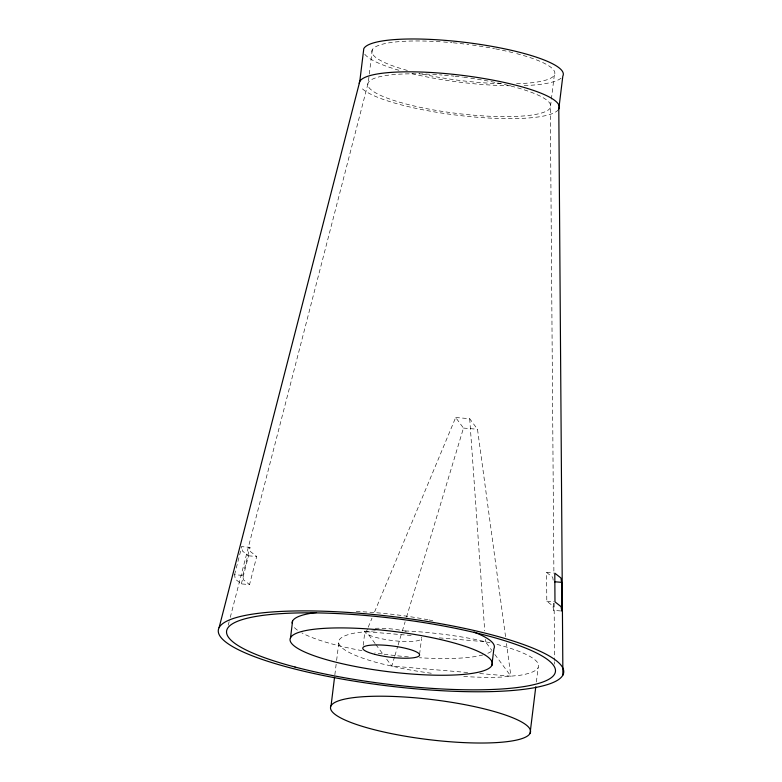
<?xml version="1.0" encoding="UTF-8"?>
<svg xmlns="http://www.w3.org/2000/svg" width="782" height="782" viewBox="0 0 782 782"><rect width="100%" height="100%" fill="white"/><g stroke="black" fill="none" stroke-linecap="round" stroke-linejoin="round"><path stroke-width="0.59" stroke-dasharray="3.91 2.93" d="M372.281 49.823L368.244 82.667L229.468 620.468M334.852 674.827L336.465 661.689M336.612 660.497L339.105 640.194M363.21 645.297L364.959 630.986A28.621 5.709 7 0 0 394.128 640.732A28.621 5.709 7 0 0 421.273 637.262M419.602 654.29L421.508 638.786M554.35 74.955L550.313 107.789L553.881 571.437M536.374 681.992L538.133 667.662M234.58 574.721L241.736 546.638L249.927 547.332L250.592 551.701L256.701 556.51L249.546 584.594L241.364 583.9L235.245 579.081L234.58 574.721L242.762 575.405L243.427 579.775L249.546 584.594M241.364 583.9L248.51 555.816L242.4 551.007L241.736 546.638M242.762 575.405L249.927 547.332M228.246 625.199L229.165 621.651M467.665 672.51L391.762 666.078L394.578 656.743M394.93 655.58L397.735 646.245M398.087 645.082L401.958 632.247M402.31 631.084L405.125 621.749M406.532 617.076L463.482 428.067L455.681 417.51L374.334 612.521M375.106 643.537L366.347 631.68L367.755 628.298M368.224 627.174L371.988 618.161M375.282 630.81L357.403 632.56A100.731 20.078 7 0 0 380.257 663.478L403.268 668.688A100.731 20.078 7 0 0 433.404 673.517M455.681 417.51L469.699 418.702L477.499 429.259L505.661 637.447M463.482 428.067L477.499 429.259M560.606 610.947L553.588 610.351L552.923 605.991L546.794 601.172L546.608 572.463L553.627 573.059M248.51 555.816L256.701 556.51M546.794 601.172L553.812 601.759M366.347 631.68L413.756 635.698M439.288 637.868L485.485 641.778L491.966 650.546M479.679 673.527L510.9 676.176L506.482 643.498M490.079 642.814L473.98 639.177A100.731 20.078 7 0 0 402.036 630.791M546.608 572.463L552.737 577.292L553.402 581.652M494.84 654.446L510.9 676.176M375.829 644.524L383.796 655.296M386.689 659.216L391.762 666.078M469.699 418.702L484.713 630.869M485.309 639.353L485.485 641.778M554.125 603.157L554.565 660.507M554.575 661.728L554.594 664.162M553.539 603.176L553.588 610.351M558.358 109.656A100.731 20.078 7 0 1 460.559 115.609A100.731 20.078 7 0 1 360.59 86.87M470.735 78.22A92.149 18.367 7 0 1 537.557 114.025A92.149 18.367 7 0 1 384.197 96.948A92.149 18.367 7 0 1 442.035 75.023M444.499 75.228A92.149 18.367 7 0 1 454.01 76.137M455.212 76.265A92.149 18.367 7 0 1 462.426 77.105M463.618 77.252A92.149 18.367 7 0 1 468.369 77.887M561.095 78.151A100.731 20.078 7 0 1 523.422 85.629M510.617 85.776A100.731 20.078 7 0 1 410.364 73.303M398.898 70.263A100.731 20.078 7 0 1 364.617 54.026M516.707 53.645A92.149 18.367 7 0 1 515.661 83.733M500.959 83.684A92.149 18.367 7 0 1 418.908 73.332M407.383 70.439A92.149 18.367 7 0 1 373.904 47.927A92.149 18.367 7 0 1 442.377 41.905M443.609 41.993A92.149 18.367 7 0 1 452.064 42.697M453.257 42.805A92.149 18.367 7 0 1 468.848 44.564M472.406 45.043A92.149 18.367 7 0 1 494.547 48.67M495.651 48.885A92.149 18.367 7 0 1 515.631 53.372M491.252 651.484A101.875 20.312 7 0 1 484.029 654.593M482.934 654.905A101.875 20.312 7 0 1 419.416 657.73M408.4 656.9A101.875 20.312 7 0 1 383.18 654.055M381.997 653.889A101.875 20.312 7 0 1 374.871 652.833M361.998 650.663A101.875 20.312 7 0 1 301.901 632.912M297.414 630.145A101.875 20.312 7 0 1 293.416 626.431M356.23 611.485A101.875 20.312 7 0 1 427.871 619.745M428.995 619.96A101.875 20.312 7 0 1 435.075 621.191M375.243 628.317A28.621 5.709 7 0 1 406.66 631.406M496.981 644.378A100.731 20.078 7 0 1 519.834 675.306L501.966 677.046A100.731 20.078 7 0 1 463.296 676.44"/><path stroke-width="1.17" d="M290.542 637.692L292.585 620.996M331.04 705.882L334.559 677.212M562.893 675.062A173.985 34.691 7 0 0 319.916 611.113A173.985 34.691 7 0 0 290.19 667.828A173.985 34.691 7 0 0 562.893 675.062L558.798 108.962L562.825 76.118A100.731 20.078 7 0 0 473.247 43.43A100.731 20.078 7 0 0 363.796 48.65L359.769 81.494L219.107 627.614M491.829 665.472A101.875 20.312 7 0 0 349.564 628.034A101.875 20.312 7 0 0 332.155 661.24A101.875 20.312 7 0 0 491.829 665.472L493.882 648.777A101.875 20.312 7 0 0 474.009 632.091M530.069 733.35A100.731 20.078 7 0 0 389.407 696.332A100.731 20.078 7 0 0 372.193 729.166A100.731 20.078 7 0 0 530.069 733.35L535.787 686.772M554.565 581.749L561.593 582.346L561.769 611.045L561.105 606.685L554.976 601.857L554.8 573.157L560.929 577.986L561.593 582.346M359.27 83.547A100.731 20.078 7 0 1 464 75.58A100.731 20.078 7 0 1 558.798 108.962M292.087 623.068A101.875 20.312 7 0 1 316.544 612.511M295.01 667.036A165.667 33.03 7 0 0 554.673 673.928A165.667 33.03 7 0 0 323.318 613.039A165.667 33.03 7 0 0 295.01 667.036M374.607 654.299A28.621 5.709 7 0 0 419.455 655.482A28.621 5.709 7 0 0 379.495 644.964A28.621 5.709 7 0 0 374.607 654.299"/></g></svg>
